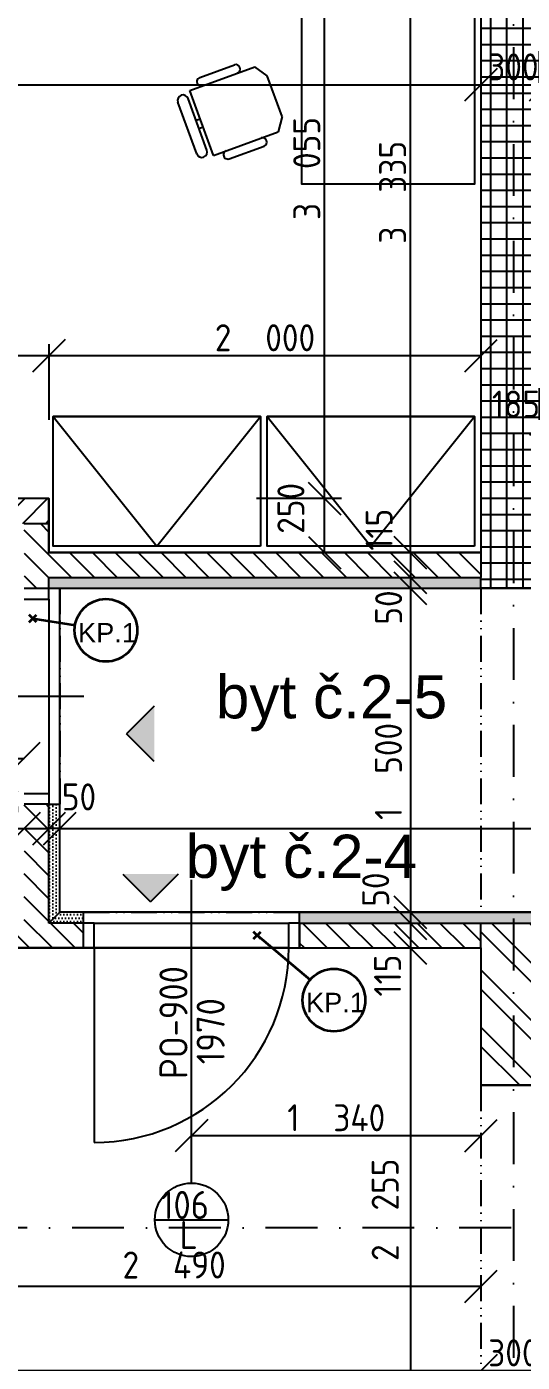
# Model space of a CAD drawing. Extents: x 4511820 to 5180432, y -1526536 to -944957.
# Drawn here: x 5018578 to 5020872, y -1252267 to -1246085 of the extents above; entities that cross this region are included whole.
import ezdxf

# ---------------------------------------------------------------- set-up
doc = ezdxf.new("R2010")
doc.units = 0
doc.header["$MEASUREMENT"] = 0
doc.linetypes.add('ACAD_ISO12W100', pattern=[22, 12, -3, 0.5, -3, 0.5, -3])
doc.linetypes.add('BODKOCIARKOVANA_3', pattern=[5.6, 3, -1.3, 0, -1.3])
doc.layers.get('0').update_dxf_attribs({"linetype": 'CONTINUOUS'})
doc.layers.get('Defpoints').update_dxf_attribs({"color": 61, "linetype": 'CONTINUOUS'})
for name, color, linetype in [('DVERE', 45, 'CONTINUOUS'), ('KÓTY', 4, 'CONTINUOUS'), ('MÚRY', 1, 'CONTINUOUS'), ('osi', 253, 'CONTINUOUS'), ('Plochy', 41, 'CONTINUOUS'), ('POPIS', 7, 'CONTINUOUS'), ('TENKÁ', 7, 'CONTINUOUS'), ('ZARIADENIE', 47, 'CONTINUOUS'), ('ŠRAFY', 82, 'CONTINUOUS')]:
    doc.layers.add(name, color=color, linetype=linetype)
doc.layers.add('preklady', color=74, linetype='CONTINUOUS', lineweight=35)
doc.styles.add('ARIAL', font='arial.ttf')
doc.styles.add('Style-Arial', font='arial.ttf')
doc.styles.add('STYLE1', font='isocp.shx')
doc.dimstyles.new('STANDARD-50', dxfattribs={"dimtxt": 125, "dimasz": 150, "dimexe": 10, "dimexo": 200, "dimgap": 20, "dimtad": 1, "dimdsep": 46, "dimlunit": 6, "dimtxsty": 'STYLE1', "dimblk1": 'OBLIQUE', "dimblk2": 'OBLIQUE', "dimsah": 1, "dimcen": 2.5, "dimse1": 1, "dimse2": 1, "dimadec": 0, "dimazin": 0, "dimtfac": 1, "dimtmove": 1, "dimatfit": 3, "dimldrblk": 'OBLIQUE', "dimfxl": 1, "dimtolj": 1, "dimtzin": 0, "dimarcsym": 0})
pattern_1 = [(135, (-2976355.03, 109742.89), (-53.0330086, -53.0330086), [])]
pattern_2 = [(0, (0, -89070.035), (7.8125, 15.625), [0, -15.625])]

# ---------------------------------------------------------------- blocks, each defined once
blk = doc.blocks.new('_OBLIQUE')
at = {"color": 0, "linetype": 'ByBlock'}
blk.add_line((-0.5, -0.5), (0.5, 0.5), dxfattribs=at)
blk = doc.blocks.new('*D30980')
at = {"layer": 'Defpoints', "color": 0}
for p in [(5014341, -1246354), (5020681, -1246354), (5020681, -1246354)]:
    blk.add_point(p, dxfattribs=at)
at = {"layer": 'KÓTY', "color": 0, "lineweight": -2}
blk.add_line((5014341, -1246354), (5020681, -1246354), dxfattribs=at)
at = {"layer": 'KÓTY', "color": 0, "linetype": 'ByBlock', "lineweight": -2, "xscale": 150, "yscale": 150, "zscale": 150, "rotation": 180}
blk.add_blockref('_OBLIQUE', (5014341, -1246354), dxfattribs=at)
at = {"layer": 'KÓTY', "color": 0, "linetype": 'ByBlock', "lineweight": -2, "xscale": 150, "yscale": 150, "zscale": 150}
blk.add_blockref('_OBLIQUE', (5020681, -1246354), dxfattribs=at)
at = {"layer": 'KÓTY', "color": 0, "insert": (5017511, -1246271.5), "char_height": 125, "attachment_point": 5, "style": 'STYLE1'}
blk.add_mtext('\\A1;6ﾠ340', dxfattribs=at)
blk = doc.blocks.new('*D30981')
at = {"layer": 'Defpoints', "color": 0}
for p in [(5020681, -1246354), (5020981, -1246354), (5020981, -1246354)]:
    blk.add_point(p, dxfattribs=at)
at = {"layer": 'KÓTY', "color": 0, "lineweight": -2}
blk.add_line((5020681, -1246354), (5020981, -1246354), dxfattribs=at)
at = {"layer": 'KÓTY', "color": 0, "linetype": 'ByBlock', "lineweight": -2, "xscale": 150, "yscale": 150, "zscale": 150, "rotation": 180}
blk.add_blockref('_OBLIQUE', (5020681, -1246354), dxfattribs=at)
at = {"layer": 'KÓTY', "color": 0, "linetype": 'ByBlock', "lineweight": -2, "xscale": 150, "yscale": 150, "zscale": 150}
blk.add_blockref('_OBLIQUE', (5020981, -1246354), dxfattribs=at)
at = {"layer": 'KÓTY', "color": 0, "insert": (5020831, -1246271.5), "char_height": 125, "attachment_point": 5, "style": 'STYLE1'}
blk.add_mtext('\\A1;300', dxfattribs=at)
blk = doc.blocks.new('*D31096')
at = {"layer": 'Defpoints', "color": 0}
for p in [(5014856, -1248934.2), (5018566, -1248934.2), (5018566, -1249471.5)]:
    blk.add_point(p, dxfattribs=at)
at = {"layer": 'KÓTY', "color": 0, "lineweight": -2}
blk.add_line((5014856, -1249471.5), (5018566, -1249471.5), dxfattribs=at)
at = {"layer": 'KÓTY', "color": 0, "linetype": 'ByBlock', "lineweight": -2, "xscale": 150, "yscale": 150, "zscale": 150, "rotation": 180}
blk.add_blockref('_OBLIQUE', (5014856, -1249471.5), dxfattribs=at)
at = {"layer": 'KÓTY', "color": 0, "linetype": 'ByBlock', "lineweight": -2, "xscale": 150, "yscale": 150, "zscale": 150}
blk.add_blockref('_OBLIQUE', (5018566, -1249471.5), dxfattribs=at)
at = {"layer": 'KÓTY', "color": 0, "insert": (5016711, -1249389), "char_height": 125, "attachment_point": 5, "style": 'STYLE1'}
blk.add_mtext('\\A1;3ﾠ710', dxfattribs=at)
blk = doc.blocks.new('*D31097')
at = {"layer": 'Defpoints', "color": 0}
for p in [(5014341, -1249559.2), (5018566, -1249797), (5018566, -1249909.2)]:
    blk.add_point(p, dxfattribs=at)
at = {"layer": 'KÓTY', "color": 0, "lineweight": -2}
blk.add_line((5014341, -1249797), (5018566, -1249797), dxfattribs=at)
at = {"layer": 'KÓTY', "color": 0, "linetype": 'ByBlock', "lineweight": -2, "xscale": 150, "yscale": 150, "zscale": 150, "rotation": 180}
blk.add_blockref('_OBLIQUE', (5014341, -1249797), dxfattribs=at)
at = {"layer": 'KÓTY', "color": 0, "linetype": 'ByBlock', "lineweight": -2, "xscale": 150, "yscale": 150, "zscale": 150}
blk.add_blockref('_OBLIQUE', (5018566, -1249797), dxfattribs=at)
at = {"layer": 'KÓTY', "color": 0, "insert": (5016453.5, -1249714.5), "char_height": 125, "attachment_point": 5, "style": 'STYLE1'}
blk.add_mtext('\\A1;4ﾠ225', dxfattribs=at)
blk = doc.blocks.new('*D31121')
at = {"layer": 'Defpoints', "color": 0}
for p in [(5018191, -1251271.7), (5020681, -1251271.7), (5020681, -1251915)]:
    blk.add_point(p, dxfattribs=at)
at = {"layer": 'KÓTY', "color": 0, "lineweight": -2}
blk.add_line((5018191, -1251915), (5020681, -1251915), dxfattribs=at)
at = {"layer": 'KÓTY', "color": 0, "linetype": 'ByBlock', "lineweight": -2, "xscale": 150, "yscale": 150, "zscale": 150, "rotation": 180}
blk.add_blockref('_OBLIQUE', (5018191, -1251915), dxfattribs=at)
at = {"layer": 'KÓTY', "color": 0, "linetype": 'ByBlock', "lineweight": -2, "xscale": 150, "yscale": 150, "zscale": 150}
blk.add_blockref('_OBLIQUE', (5020681, -1251915), dxfattribs=at)
at = {"layer": 'KÓTY', "color": 0, "insert": (5019260.5, -1251816.5), "char_height": 125, "attachment_point": 5, "style": 'STYLE1'}
blk.add_mtext('\\A1;2ﾠ490', dxfattribs=at)
blk = doc.blocks.new('*D31122')
at = {"layer": 'Defpoints', "color": 0}
for p in [(5014341, -1251915), (5020681, -1251915), (5020681, -1252305.5)]:
    blk.add_point(p, dxfattribs=at)
at = {"layer": 'KÓTY', "color": 0, "lineweight": -2}
blk.add_line((5014341, -1252305.5), (5020681, -1252305.5), dxfattribs=at)
at = {"layer": 'KÓTY', "color": 0, "linetype": 'ByBlock', "lineweight": -2, "xscale": 150, "yscale": 150, "zscale": 150, "rotation": 180}
blk.add_blockref('_OBLIQUE', (5014341, -1252305.5), dxfattribs=at)
at = {"layer": 'KÓTY', "color": 0, "linetype": 'ByBlock', "lineweight": -2, "xscale": 150, "yscale": 150, "zscale": 150}
blk.add_blockref('_OBLIQUE', (5020681, -1252305.5), dxfattribs=at)
at = {"layer": 'KÓTY', "color": 0, "insert": (5017742, -1252218), "char_height": 125, "attachment_point": 5, "style": 'STYLE1'}
blk.add_mtext('\\A1;6ﾠ340', dxfattribs=at)
blk = doc.blocks.new('*D31125')
at = {"layer": 'Defpoints', "color": 0}
for p in [(5017053.5, -1245184.2), (5018661, -1245184.2), (5018681, -1248269.2)]:
    blk.add_point(p, dxfattribs=at)
at = {"layer": 'KÓTY', "color": 0, "lineweight": -2}
blk.add_line((5017053.5, -1248269.2), (5017053.5, -1245184.2), dxfattribs=at)
at = {"layer": 'KÓTY', "color": 0, "linetype": 'ByBlock', "lineweight": -2, "xscale": 150, "yscale": 150, "zscale": 150}
for p, rotation in [((5017053.5, -1245184.2), 90), ((5017053.5, -1248269.2), 270)]:
    blk.add_blockref('_OBLIQUE', p, dxfattribs=dict(at, rotation=rotation))
at = {"layer": 'KÓTY', "color": 0, "insert": (5016971, -1246726.7), "char_height": 125, "attachment_point": 5, "rotation": 90, "style": 'STYLE1'}
blk.add_mtext('\\A1;3ﾠ085', dxfattribs=at)
blk = doc.blocks.new('*D31132')
at = {"layer": 'Defpoints', "color": 0}
for p in [(5018681, -1247607.5), (5016041, -1248269.2), (5018681, -1248269.2)]:
    blk.add_point(p, dxfattribs=at)
at = {"layer": 'KÓTY', "color": 0, "lineweight": -2}
blk.add_line((5016041, -1247607.5), (5018681, -1247607.5), dxfattribs=at)
at = {"layer": 'KÓTY', "color": 0, "linetype": 'ByBlock', "lineweight": -2, "xscale": 150, "yscale": 150, "zscale": 150, "rotation": 180}
blk.add_blockref('_OBLIQUE', (5016041, -1247607.5), dxfattribs=at)
at = {"layer": 'KÓTY', "color": 0, "linetype": 'ByBlock', "lineweight": -2, "xscale": 150, "yscale": 150, "zscale": 150}
blk.add_blockref('_OBLIQUE', (5018681, -1247607.5), dxfattribs=at)
at = {"layer": 'KÓTY', "color": 0, "insert": (5017361, -1247525), "char_height": 125, "attachment_point": 5, "style": 'STYLE1'}
blk.add_mtext('\\A1;2ﾠ640', dxfattribs=at)
blk = doc.blocks.new('*D31133')
at = {"layer": 'Defpoints', "color": 0}
for p in [(5020681, -1247607.5), (5018681, -1248269.2), (5020681, -1248269.2)]:
    blk.add_point(p, dxfattribs=at)
at = {"layer": 'KÓTY', "color": 0, "lineweight": -2}
blk.add_line((5018681, -1247607.5), (5020681, -1247607.5), dxfattribs=at)
at = {"layer": 'KÓTY', "color": 0, "linetype": 'ByBlock', "lineweight": -2, "xscale": 150, "yscale": 150, "zscale": 150, "rotation": 180}
blk.add_blockref('_OBLIQUE', (5018681, -1247607.5), dxfattribs=at)
at = {"layer": 'KÓTY', "color": 0, "linetype": 'ByBlock', "lineweight": -2, "xscale": 150, "yscale": 150, "zscale": 150}
blk.add_blockref('_OBLIQUE', (5020681, -1247607.5), dxfattribs=at)
at = {"layer": 'KÓTY', "color": 0, "insert": (5019681, -1247525), "char_height": 125, "attachment_point": 5, "style": 'STYLE1'}
blk.add_mtext('\\A1;2ﾠ000', dxfattribs=at)
blk = doc.blocks.new('*D31138')
at = {"layer": 'Defpoints', "color": 0}
for p in [(5020354.5, -1245184.2), (5020681, -1245184.2), (5020681, -1248519.2)]:
    blk.add_point(p, dxfattribs=at)
at = {"layer": 'KÓTY', "color": 0, "lineweight": -2}
blk.add_line((5020354.5, -1248519.2), (5020354.5, -1245184.2), dxfattribs=at)
at = {"layer": 'KÓTY', "color": 0, "linetype": 'ByBlock', "lineweight": -2, "xscale": 150, "yscale": 150, "zscale": 150}
for p, rotation in [((5020354.5, -1245184.2), 90), ((5020354.5, -1248519.2), 270)]:
    blk.add_blockref('_OBLIQUE', p, dxfattribs=dict(at, rotation=rotation))
at = {"layer": 'KÓTY', "color": 0, "insert": (5020272, -1246851.7), "char_height": 125, "attachment_point": 5, "rotation": 90, "style": 'STYLE1'}
blk.add_mtext('\\A1;3ﾠ335', dxfattribs=at)
blk = doc.blocks.new('*D31143')
at = {"layer": 'Defpoints', "color": 0}
for p in [(5018681, -1248269.2), (5019957, -1248269.2), (5018681, -1248519.2)]:
    blk.add_point(p, dxfattribs=at)
at = {"layer": 'KÓTY', "color": 0, "lineweight": -2}
blk.add_line((5019957, -1248519.2), (5019957, -1248269.2), dxfattribs=at)
at = {"layer": 'KÓTY', "color": 0, "linetype": 'ByBlock', "lineweight": -2, "xscale": 150, "yscale": 150, "zscale": 150}
for p, rotation in [((5019957, -1248269.2), 90), ((5019957, -1248519.2), 270)]:
    blk.add_blockref('_OBLIQUE', p, dxfattribs=dict(at, rotation=rotation))
at = {"layer": 'KÓTY', "color": 0, "insert": (5019801, -1248314.5), "char_height": 125, "attachment_point": 5, "rotation": 90, "style": 'STYLE1'}
blk.add_mtext('\\A1;250', dxfattribs=at)
blk = doc.blocks.new('*D31144')
at = {"layer": 'Defpoints', "color": 0}
for p in [(5018681, -1245214.2), (5019957, -1245214.2), (5018681, -1248269.2)]:
    blk.add_point(p, dxfattribs=at)
at = {"layer": 'KÓTY', "color": 0, "lineweight": -2}
blk.add_line((5019957, -1248269.2), (5019957, -1245214.2), dxfattribs=at)
at = {"layer": 'KÓTY', "color": 0, "linetype": 'ByBlock', "lineweight": -2, "xscale": 150, "yscale": 150, "zscale": 150}
for p, rotation in [((5019957, -1245214.2), 90), ((5019957, -1248269.2), 270)]:
    blk.add_blockref('_OBLIQUE', p, dxfattribs=dict(at, rotation=rotation))
at = {"layer": 'KÓTY', "color": 0, "insert": (5019874.5, -1246741.7), "char_height": 125, "attachment_point": 5, "rotation": 90, "style": 'STYLE1'}
blk.add_mtext('\\A1;3ﾠ055', dxfattribs=at)
blk = doc.blocks.new('*D31147')
at = {"layer": 'Defpoints', "color": 0}
for p in [(5020681, -1248519.2), (5020354.5, -1248634.2), (5020681, -1248634.2)]:
    blk.add_point(p, dxfattribs=at)
at = {"layer": 'KÓTY', "color": 0, "lineweight": -2}
blk.add_line((5020354.5, -1248519.2), (5020354.5, -1248634.2), dxfattribs=at)
at = {"layer": 'KÓTY', "color": 0, "linetype": 'ByBlock', "lineweight": -2, "xscale": 150, "yscale": 150, "zscale": 150}
for p, rotation in [((5020354.5, -1248519.2), 90), ((5020354.5, -1248634.2), 270)]:
    blk.add_blockref('_OBLIQUE', p, dxfattribs=dict(at, rotation=rotation))
at = {"layer": 'KÓTY', "color": 0, "insert": (5020209.5, -1248413.5), "char_height": 125, "attachment_point": 5, "rotation": 90, "style": 'STYLE1'}
blk.add_mtext('\\A1;115', dxfattribs=at)
blk = doc.blocks.new('*D31148')
at = {"layer": 'Defpoints', "color": 0}
for p in [(5020354.5, -1248684.2), (5020681, -1248634.2), (5020681, -1248684.2)]:
    blk.add_point(p, dxfattribs=at)
at = {"layer": 'KÓTY', "color": 0, "lineweight": -2}
blk.add_line((5020354.5, -1248634.2), (5020354.5, -1248684.2), dxfattribs=at)
at = {"layer": 'KÓTY', "color": 0, "linetype": 'ByBlock', "lineweight": -2, "xscale": 150, "yscale": 150, "zscale": 150}
for p, rotation in [((5020354.5, -1248634.2), 90), ((5020354.5, -1248684.2), 270)]:
    blk.add_blockref('_OBLIQUE', p, dxfattribs=dict(at, rotation=rotation))
at = {"layer": 'KÓTY', "color": 0, "insert": (5020253.5, -1248773.5), "char_height": 125, "attachment_point": 5, "rotation": 90, "style": 'STYLE1'}
blk.add_mtext('\\A1;50', dxfattribs=at)
blk = doc.blocks.new('*D31149')
at = {"layer": 'Defpoints', "color": 0}
for p in [(5020681, -1248684.2), (5020354.5, -1250184.2), (5020681, -1250184.2)]:
    blk.add_point(p, dxfattribs=at)
at = {"layer": 'KÓTY', "color": 0, "lineweight": -2}
blk.add_line((5020354.5, -1248684.2), (5020354.5, -1250184.2), dxfattribs=at)
at = {"layer": 'KÓTY', "color": 0, "linetype": 'ByBlock', "lineweight": -2, "xscale": 150, "yscale": 150, "zscale": 150}
for p, rotation in [((5020354.5, -1248684.2), 90), ((5020354.5, -1250184.2), 270)]:
    blk.add_blockref('_OBLIQUE', p, dxfattribs=dict(at, rotation=rotation))
at = {"layer": 'KÓTY', "color": 0, "insert": (5020252.5, -1249532), "char_height": 125, "attachment_point": 5, "rotation": 90, "style": 'STYLE1'}
blk.add_mtext('\\A1;1ﾠ500', dxfattribs=at)
blk = doc.blocks.new('*D31150')
at = {"layer": 'Defpoints', "color": 0}
for p in [(5020354.5, -1250234.2), (5020681, -1250184.2), (5020681, -1250234.2)]:
    blk.add_point(p, dxfattribs=at)
at = {"layer": 'KÓTY', "color": 0, "lineweight": -2}
blk.add_line((5020354.5, -1250184.2), (5020354.5, -1250234.2), dxfattribs=at)
at = {"layer": 'KÓTY', "color": 0, "linetype": 'ByBlock', "lineweight": -2, "xscale": 150, "yscale": 150, "zscale": 150}
for p, rotation in [((5020354.5, -1250184.2), 90), ((5020354.5, -1250234.2), 270)]:
    blk.add_blockref('_OBLIQUE', p, dxfattribs=dict(at, rotation=rotation))
at = {"layer": 'KÓTY', "color": 0, "insert": (5020193.5, -1250079), "char_height": 125, "attachment_point": 5, "rotation": 90, "style": 'STYLE1'}
blk.add_mtext('\\A1;50', dxfattribs=at)
blk = doc.blocks.new('*D31151')
at = {"layer": 'Defpoints', "color": 0}
for p in [(5020681, -1250234.2), (5020354.5, -1250349.2), (5020681, -1250349.2)]:
    blk.add_point(p, dxfattribs=at)
at = {"layer": 'KÓTY', "color": 0, "lineweight": -2}
blk.add_line((5020354.5, -1250234.2), (5020354.5, -1250349.2), dxfattribs=at)
at = {"layer": 'KÓTY', "color": 0, "linetype": 'ByBlock', "lineweight": -2, "xscale": 150, "yscale": 150, "zscale": 150}
for p, rotation in [((5020354.5, -1250234.2), 90), ((5020354.5, -1250349.2), 270)]:
    blk.add_blockref('_OBLIQUE', p, dxfattribs=dict(at, rotation=rotation))
at = {"layer": 'KÓTY', "color": 0, "insert": (5020248.5, -1250477), "char_height": 125, "attachment_point": 5, "rotation": 90, "style": 'STYLE1'}
blk.add_mtext('\\A1;115', dxfattribs=at)
blk = doc.blocks.new('*D31152')
at = {"layer": 'Defpoints', "color": 0}
for p in [(5020681, -1250349.2), (5020354.5, -1252604.2), (5020681, -1252604.2)]:
    blk.add_point(p, dxfattribs=at)
at = {"layer": 'KÓTY', "color": 0, "lineweight": -2}
blk.add_line((5020354.5, -1250349.2), (5020354.5, -1252604.2), dxfattribs=at)
at = {"layer": 'KÓTY', "color": 0, "linetype": 'ByBlock', "lineweight": -2, "xscale": 150, "yscale": 150, "zscale": 150}
for p, rotation in [((5020354.5, -1250349.2), 90), ((5020354.5, -1252604.2), 270)]:
    blk.add_blockref('_OBLIQUE', p, dxfattribs=dict(at, rotation=rotation))
at = {"layer": 'KÓTY', "color": 0, "insert": (5020237.5, -1251561), "char_height": 125, "attachment_point": 5, "rotation": 90, "style": 'STYLE1'}
blk.add_mtext('\\A1;2ﾠ255', dxfattribs=at)
blk = doc.blocks.new('*D31184')
at = {"layer": 'Defpoints', "color": 0}
for p in [(5020981, -1247799.2), (5021166, -1247799.2), (5021166, -1247903)]:
    blk.add_point(p, dxfattribs=at)
at = {"layer": 'KÓTY', "color": 0, "lineweight": -2}
blk.add_line((5020981, -1247903), (5021166, -1247903), dxfattribs=at)
at = {"layer": 'KÓTY', "color": 0, "linetype": 'ByBlock', "lineweight": -2, "xscale": 150, "yscale": 150, "zscale": 150, "rotation": 180}
blk.add_blockref('_OBLIQUE', (5020981, -1247903), dxfattribs=at)
at = {"layer": 'KÓTY', "color": 0, "linetype": 'ByBlock', "lineweight": -2, "xscale": 150, "yscale": 150, "zscale": 150}
blk.add_blockref('_OBLIQUE', (5021166, -1247903), dxfattribs=at)
at = {"layer": 'KÓTY', "color": 0, "insert": (5020843, -1247832), "char_height": 125, "attachment_point": 5, "style": 'STYLE1'}
blk.add_mtext('\\A1;185', dxfattribs=at)
blk = doc.blocks.new('*D31187')
at = {"layer": 'Defpoints', "color": 0}
for p in [(5020681, -1252305.5), (5020981, -1252305.5), (5020981, -1252305.5)]:
    blk.add_point(p, dxfattribs=at)
at = {"layer": 'KÓTY', "color": 0, "lineweight": -2}
blk.add_line((5020681, -1252305.5), (5020981, -1252305.5), dxfattribs=at)
at = {"layer": 'KÓTY', "color": 0, "linetype": 'ByBlock', "lineweight": -2, "xscale": 150, "yscale": 150, "zscale": 150, "rotation": 180}
blk.add_blockref('_OBLIQUE', (5020681, -1252305.5), dxfattribs=at)
at = {"layer": 'KÓTY', "color": 0, "linetype": 'ByBlock', "lineweight": -2, "xscale": 150, "yscale": 150, "zscale": 150}
blk.add_blockref('_OBLIQUE', (5020981, -1252305.5), dxfattribs=at)
at = {"layer": 'KÓTY', "color": 0, "insert": (5020831, -1252223), "char_height": 125, "attachment_point": 5, "style": 'STYLE1'}
blk.add_mtext('\\A1;300', dxfattribs=at)
blk = doc.blocks.new('*D31472')
at = {"layer": 'Defpoints', "color": 0}
for p in [(5029321, -1249797), (5018731, -1250184.2), (5029321, -1250184.2)]:
    blk.add_point(p, dxfattribs=at)
at = {"layer": 'KÓTY', "color": 0, "lineweight": -2}
blk.add_line((5018731, -1249797), (5029321, -1249797), dxfattribs=at)
at = {"layer": 'KÓTY', "color": 0, "linetype": 'ByBlock', "lineweight": -2, "xscale": 150, "yscale": 150, "zscale": 150, "rotation": 180}
blk.add_blockref('_OBLIQUE', (5018731, -1249797), dxfattribs=at)
at = {"layer": 'KÓTY', "color": 0, "linetype": 'ByBlock', "lineweight": -2, "xscale": 150, "yscale": 150, "zscale": 150}
blk.add_blockref('_OBLIQUE', (5029321, -1249797), dxfattribs=at)
at = {"layer": 'KÓTY', "color": 0, "insert": (5024026, -1249714.5), "char_height": 125, "attachment_point": 5, "style": 'STYLE1'}
blk.add_mtext('\\A1;10ﾠ590', dxfattribs=at)
blk = doc.blocks.new('*D31473')
at = {"layer": 'Defpoints', "color": 0}
for p in [(5018566, -1249797), (5018681, -1249797), (5018681, -1249797)]:
    blk.add_point(p, dxfattribs=at)
at = {"layer": 'KÓTY', "color": 0, "lineweight": -2}
blk.add_line((5018566, -1249797), (5018681, -1249797), dxfattribs=at)
at = {"layer": 'KÓTY', "color": 0, "linetype": 'ByBlock', "lineweight": -2, "xscale": 150, "yscale": 150, "zscale": 150, "rotation": 180}
blk.add_blockref('_OBLIQUE', (5018566, -1249797), dxfattribs=at)
at = {"layer": 'KÓTY', "color": 0, "linetype": 'ByBlock', "lineweight": -2, "xscale": 150, "yscale": 150, "zscale": 150}
blk.add_blockref('_OBLIQUE', (5018681, -1249797), dxfattribs=at)
at = {"layer": 'KÓTY', "color": 0, "insert": (5018452.5, -1249682), "char_height": 125, "attachment_point": 5, "style": 'STYLE1'}
blk.add_mtext('\\A1;115', dxfattribs=at)
blk = doc.blocks.new('*D31474')
at = {"layer": 'Defpoints', "color": 0}
for p in [(5018681, -1249797), (5018681, -1249797), (5018731, -1249797)]:
    blk.add_point(p, dxfattribs=at)
at = {"layer": 'KÓTY', "color": 0, "lineweight": -2}
blk.add_line((5018731, -1249797), (5018681, -1249797), dxfattribs=at)
at = {"layer": 'KÓTY', "color": 0, "linetype": 'ByBlock', "lineweight": -2, "xscale": 150, "yscale": 150, "zscale": 150, "rotation": 180}
blk.add_blockref('_OBLIQUE', (5018681, -1249797), dxfattribs=at)
at = {"layer": 'KÓTY', "color": 0, "linetype": 'ByBlock', "lineweight": -2, "xscale": 150, "yscale": 150, "zscale": 150}
blk.add_blockref('_OBLIQUE', (5018731, -1249797), dxfattribs=at)
at = {"layer": 'KÓTY', "color": 0, "insert": (5018820, -1249650), "char_height": 125, "attachment_point": 5, "style": 'STYLE1'}
blk.add_mtext('\\A1;50', dxfattribs=at)
blk = doc.blocks.new('*D31555')
at = {"layer": 'Defpoints', "color": 0}
for p in [(5020681, -1251096.2), (5019341, -1251152), (5020681, -1251217.5)]:
    blk.add_point(p, dxfattribs=at)
at = {"layer": 'KÓTY', "color": 0, "lineweight": -2}
blk.add_line((5019341, -1251217.5), (5020681, -1251217.5), dxfattribs=at)
at = {"layer": 'KÓTY', "color": 0, "linetype": 'ByBlock', "lineweight": -2, "xscale": 150, "yscale": 150, "zscale": 150, "rotation": 180}
blk.add_blockref('_OBLIQUE', (5019341, -1251217.5), dxfattribs=at)
at = {"layer": 'KÓTY', "color": 0, "linetype": 'ByBlock', "lineweight": -2, "xscale": 150, "yscale": 150, "zscale": 150}
blk.add_blockref('_OBLIQUE', (5020681, -1251217.5), dxfattribs=at)
at = {"layer": 'KÓTY', "color": 0, "insert": (5020011, -1251135), "char_height": 125, "attachment_point": 5, "style": 'STYLE1'}
blk.add_mtext('\\A1;1ﾠ340', dxfattribs=at)

msp = doc.modelspace()

# ---------------------------------------------------------------- hatches: boundary and pattern name
at = {"layer": 'TENKÁ'}
h = msp.add_hatch(color=256, dxfattribs=at)
h.dxf.hatch_style = 1
h.paths.add_polyline_path([(5019168.41, -1249230.007), (5019168.41, -1249486.828), (5019040, -1249358.418)])
h = msp.add_hatch(color=256, dxfattribs=at)
h.dxf.hatch_style = 1
h.paths.add_polyline_path([(5019279.719, -1250007.316), (5019022.898, -1250007.316), (5019151.309, -1250135.726)])
at = {"layer": 'ŠRAFY', "ltscale": 0.25}
h = msp.add_hatch(dxfattribs=at)
h.set_pattern_fill('ANSI37', color=256, scale=600, angle=45)
h.set_pattern_definition([(90, (-3307273.674, 579782.7), (-75, 1e-14), []), (180, (-3307273.674, 579782.7), (-1e-14, -75), [])])
h.paths.add_polyline_path([(5020681, -1248634.226), (5020681, -1248684.226), (5020981, -1248684.226), (5020981, -1248569.226), (5020981, -1247799.226), (5020981, -1247684.226), (5020981, -1245184.226), (5020681, -1245184.226), (5020681, -1248519.226)])
h = msp.add_hatch(dxfattribs=at)
h.set_pattern_fill('ANSI31', color=256, scale=600, style=0)
h.set_pattern_definition([(45, (515270.5, 214751.965), (-53.0330086, 53.0330086), [])])
h.paths.add_polyline_path([(5017191, -1248384.226), (5018566, -1248384.226), (5018681, -1248384.226), (5018681, -1248269.226), (5017191, -1248269.226), (5017181, -1248269.226), (5017181, -1248384.226)])
h = msp.add_hatch(dxfattribs=at)
h.set_pattern_fill('ANSI31', color=256, scale=600, angle=90, style=0)
h.set_pattern_definition(pattern_1)
h.paths.add_polyline_path([(5018681, -1248684.226), (5018681, -1248634.226), (5020681, -1248634.226), (5020681, -1248519.226), (5018681, -1248519.226), (5018681, -1248384.226), (5018566, -1248384.226), (5018566, -1248684.226)])
at = {"layer": 'ŠRAFY'}
h = msp.add_hatch(dxfattribs=at)
h.set_pattern_fill('DOTS', color=256, scale=250)
h.set_pattern_definition(pattern_2)
h.paths.add_polyline_path([(5020681, -1248684.226), (5020681, -1248634.226), (5018681, -1248634.226), (5018681, -1248684.226), (5018731, -1248684.226)])
at = {"layer": 'ŠRAFY', "ltscale": 0.25}
h = msp.add_hatch(dxfattribs=at)
h.set_pattern_fill('ANSI31', color=256, scale=600, angle=90, style=0)
h.set_pattern_definition(pattern_1)
h.paths.add_polyline_path([(5018566, -1250234.226), (5014341, -1250234.226), (5014341, -1250349.226), (5014741, -1250349.226), (5014856, -1250349.226), (5018051, -1250349.226), (5018166, -1250349.226), (5018841, -1250349.226), (5018841, -1250234.226), (5018681, -1250234.226), (5018681, -1249684.226), (5018566, -1249684.226), (5018566, -1250184.226)])
at = {"layer": 'ŠRAFY'}
h = msp.add_hatch(dxfattribs=at)
h.set_pattern_fill('DOTS', color=256, scale=250, angle=90)
h.set_pattern_definition([(90, (-71441.844, -112920.035), (-15.625, 7.8125), [0, -15.625])])
h.paths.add_polyline_path([(5018731, -1250184.226), (5018731, -1249684.226), (5018681, -1249684.226), (5018681, -1250234.226)])
h = msp.add_hatch(dxfattribs=at)
h.set_pattern_fill('DOTS', color=256, scale=250)
h.set_pattern_definition(pattern_2)
h.paths.add_polyline_path([(5018681, -1250234.226), (5018841, -1250234.226), (5018841, -1250184.226), (5018731, -1250184.226)])
h = msp.add_hatch(dxfattribs=at)
h.set_pattern_fill('DOTS', color=256, scale=250)
h.set_pattern_definition(pattern_2)
h.paths.add_polyline_path([(5027621, -1250184.226), (5019841, -1250184.226), (5019841, -1250234.226), (5027621, -1250234.226)])
at = {"layer": 'ŠRAFY', "ltscale": 0.25}
h = msp.add_hatch(dxfattribs=at)
h.set_pattern_fill('ANSI31', color=256, scale=600, angle=90, style=0)
h.set_pattern_definition(pattern_1)
h.paths.add_polyline_path([(5020681, -1250234.226), (5019841, -1250234.226), (5019841, -1250349.226), (5020681, -1250349.226)])
at = {"layer": 'ŠRAFY'}
h = msp.add_hatch(dxfattribs=at)
h.set_pattern_fill('ANSI32', color=256, scale=500, angle=90)
h.set_pattern_definition([(135, (515810.9, -44587.94), (-132.5825215, -132.5825215), []), (135, (515810.9, -44499.55), (-132.5825215, -132.5825215), [])])
h.paths.add_polyline_path([(5020681, -1250234.226), (5020681, -1250349.226), (5020681, -1250984.226), (5020981, -1250984.226), (5020981, -1250349.226), (5020981, -1250234.226)])

# ---------------------------------------------------------------- linework, layer by layer
at = {"layer": 'DVERE'}
for p, q in [((5018681, -1248734.226), (5018681, -1249634.226)), ((5018891, -1250234.226), (5019791, -1250234.226)), ((5019791, -1250349.226), (5018891, -1250349.226)), ((5018891, -1250349.226), (5018891, -1251249.226))]:
    msp.add_line(p, q, dxfattribs=at)
at = {"layer": 'DVERE', "ltscale": 0.25}
for p, q in [((5017439.344, -1249184.226), (5018842, -1249184.226)), ((5019341, -1251437.226), (5019341, -1250034.57)), ((5019171, -1251607.226), (5019511, -1251607.226)), ((5019171, -1251607.226), (5019511, -1251607.226))]:
    msp.add_line(p, q, dxfattribs=at)
msp.add_circle((5019341, -1251607.226), 170, dxfattribs=at)
at = {"layer": 'DVERE'}
msp.add_arc((5018891, -1250349.226), 900, 270, 0, dxfattribs=at)
at = {"layer": 'KÓTY', "ltscale": 0.25}
msp.add_line((5018681, -1247554.132), (5018681, -1247904.132), dxfattribs=at)
msp.add_line((5018681, -1247554.132), (5018681, -1247904.132), dxfattribs=at)
at = {"layer": 'KÓTY'}
for p, q in [((5020035, -1248269.226), (5019642.5, -1248269.226)), ((5018731, -1250184.226), (5018681, -1250234.226))]:
    msp.add_line(p, q, dxfattribs=at)
at = {"layer": 'MÚRY'}
for p, q in [((5020681, -1245184.226), (5020681, -1248519.226)), ((5018681, -1248269.226), (5017181, -1248269.226)), ((5018681, -1248684.226), (5020681, -1248684.226)), ((5018681, -1248684.226), (5018731, -1248684.226)), ((5018681, -1248734.226), (5018681, -1248684.226)), ((5020981, -1248684.226), (5020681, -1248684.226)), ((5018566, -1248734.226), (5018681, -1248734.226)), ((5018566, -1249634.226), (5018681, -1249634.226)), ((5018681, -1249634.226), (5018681, -1249684.226)), ((5018681, -1249684.226), (5018731, -1249684.226)), ((5018731, -1250184.226), (5018731, -1249684.226)), ((5018841, -1250184.226), (5018731, -1250184.226)), ((5018841, -1250234.226), (5018841, -1250184.226)), ((5018891, -1250234.226), (5018841, -1250234.226)), ((5018891, -1250349.226), (5018891, -1250234.226)), ((5019791, -1250349.226), (5019791, -1250234.226)), ((5019841, -1250234.226), (5019791, -1250234.226)), ((5019841, -1250184.226), (5027721, -1250184.226)), ((5019841, -1250234.226), (5019841, -1250184.226)), ((5020681, -1250349.226), (5020681, -1250984.226)), ((5020981, -1250984.226), (5020681, -1250984.226))]:
    msp.add_line(p, q, dxfattribs=at)
at = {"layer": 'MÚRY', "ltscale": 0.25}
for p, q in [((5018681, -1248269.226), (5018681, -1248519.226)), ((5018681, -1248519.226), (5020681, -1248519.226)), ((5018891, -1250349.226), (5018191, -1250349.226)), ((5019791, -1250349.226), (5020681, -1250349.226))]:
    msp.add_line(p, q, dxfattribs=at)
at = {"layer": 'osi', "linetype": 'BODKOCIARKOVANA_3', "ltscale": 80}
for p, q in [((5020831, -1223327.035), (5020831, -1260844.226)), ((5041881, -1251644.226), (4978211, -1251644.226))]:
    msp.add_line(p, q, dxfattribs=at)
at = {"layer": 'Plochy'}
for points in [[(5014341, -1245184.226), (5020681, -1245184.226), (5020681, -1248519.226), (5018681, -1248519.226), (5018681, -1248269.226), (5016041, -1248269.226), (5016041, -1246769.226), (5014341, -1246769.226)], [(5029321, -1250184.226), (5018731, -1250184.226), (5018731, -1248684.226), (5021281, -1248684.226), (5021281, -1247684.226), (5020981, -1247684.226), (5020981, -1245184.226), (5022891, -1245184.226), (5022891, -1248684.226), (5023141, -1248684.226), (5023141, -1248244.226), (5024341, -1248244.226), (5024341, -1248524.226), (5025441, -1248524.226), (5025441, -1248684.226), (5025641, -1248684.226), (5025641, -1247134.226), (5027441, -1247134.226), (5027441, -1245184.226), (5029321, -1245184.226)], [(5014341, -1252604.226), (5014341, -1251364.226), (5014856, -1251364.226), (5014856, -1250349.226), (5018051, -1250349.226), (5018051, -1250984.226), (5018191, -1250984.226), (5018191, -1250349.226), (5020681, -1250349.226), (5020681, -1250984.226), (5020981, -1250984.226), (5020981, -1252604.226)]]:
    msp.add_lwpolyline(points, close=True, dxfattribs=at)
at = {"layer": 'preklady'}
for p, q in [((5018589.882, -1248840.651), (5018623.116, -1248807.417)), ((5018623.117, -1248840.652), (5018589.883, -1248807.418)), ((5018606.5, -1248824.035), (5018801.798, -1248855.734)), ((5019627.882, -1250307.151), (5019661.116, -1250273.917)), ((5019661.117, -1250307.152), (5019627.883, -1250273.918)), ((5019644.499, -1250290.534), (5019889.544, -1250497.028))]:
    msp.add_line(p, q, dxfattribs=at)
at = {"layer": 'preklady', "ltscale": 0.25}
for centre in [(5018944.925, -1248878.965), (5020000.425, -1250590.465)]:
    msp.add_circle(centre, 145, dxfattribs=at)
at = {"layer": 'TENKÁ'}
for p, q in [((5018566, -1248384.226), (5018681, -1248384.226)), ((5020681, -1248519.226), (5020681, -1248634.226)), ((5018566, -1248684.226), (5018681, -1248684.226)), ((5018681, -1248634.226), (5020681, -1248634.226)), ((5018681, -1248684.226), (5018681, -1248634.226)), ((5020681, -1248684.226), (5020681, -1248634.226)), ((5019168.41, -1249230.007), (5019040, -1249358.418)), ((5019168.41, -1249486.828), (5019040, -1249358.418)), ((5018681, -1249684.226), (5018566, -1249684.226)), ((5019022.898, -1250007.316), (5019151.309, -1250135.726)), ((5019279.719, -1250007.316), (5019151.309, -1250135.726)), ((5018841, -1250234.226), (5018681, -1250234.226)), ((5018841, -1250349.226), (5018841, -1250234.226)), ((5019841, -1250234.226), (5027621, -1250234.226)), ((5019841, -1250349.226), (5019841, -1250234.226)), ((5020681, -1250349.226), (5020681, -1250234.226))]:
    msp.add_line(p, q, dxfattribs=at)
at = {"layer": 'TENKÁ', "linetype": 'ACAD_ISO12W100', "ltscale": 10}
for p, q in [((5018731, -1248684.226), (5018731, -1249684.226)), ((5020681, -1248684.226), (5020681, -1250184.226)), ((5018841, -1250184.226), (5019841, -1250184.226)), ((5020681, -1250984.226), (5020681, -1252604.226))]:
    msp.add_line(p, q, dxfattribs=at)
at = {"layer": 'TENKÁ', "ltscale": 0.25}
for p, q in [((5018681, -1250234.226), (5018681, -1249684.226)), ((5019841, -1250234.226), (5019841, -1250349.226))]:
    msp.add_line(p, q, dxfattribs=at)
at = {"layer": 'ZARIADENIE', "color": 33, "ltscale": 0.25}
for p, q in [((5019332.675, -1246380.006), (5019633.377, -1246270.56)), ((5019378.723, -1246320.679), (5019539.683, -1246262.095)), ((5019691.486, -1246313.261), (5019633.377, -1246270.56)), ((5019759.89, -1246501.199), (5019691.486, -1246313.261)), ((5019442.122, -1246680.708), (5019332.675, -1246380.006)), ((5019365.127, -1246673.834), (5019278.113, -1246434.763)), ((5019412.112, -1246656.733), (5019325.097, -1246417.662)), ((5019361.764, -1246518.404), (5019380.558, -1246511.563)), ((5019759.89, -1246501.199), (5019742.823, -1246571.261)), ((5019375.445, -1246555.991), (5019394.239, -1246549.151)), ((5019442.122, -1246680.708), (5019742.823, -1246571.261)), ((5019515.531, -1246696.556), (5019676.491, -1246637.972))]:
    msp.add_line(p, q, dxfattribs=at)
at = {"layer": 'ZARIADENIE'}
for p, q in [((5019661, -1247889.226), (5018701, -1247889.226)), ((5018701, -1247889.226), (5019181, -1248489.226)), ((5019181, -1248489.226), (5019661, -1247889.226)), ((5020651, -1247889.226), (5019691, -1247889.226)), ((5019691, -1247889.226), (5020171, -1248489.226)), ((5020171, -1248489.226), (5020651, -1247889.226))]:
    msp.add_line(p, q, dxfattribs=at)
for points in [[(5020651, -1245214.226), (5020651, -1246814.226), (5019851, -1246814.226), (5019851, -1245214.226)], [(5019661, -1248489.226), (5018701, -1248489.226), (5018701, -1247889.226), (5019661, -1247889.226)], [(5020651, -1248489.226), (5019691, -1248489.226), (5019691, -1247889.226), (5020651, -1247889.226)]]:
    msp.add_lwpolyline(points, close=True, dxfattribs=at)
at = {"layer": 'ZARIADENIE', "color": 33, "ltscale": 0.25}
for centre, radius, start, end in [((5019546.523, -1246280.888), 20, 290, 110), ((5019385.563, -1246339.473), 20, 110, 290), ((5019301.605, -1246426.212), 25, 20, 200), ((5019669.65, -1246619.178), 20, 290, 110), ((5019388.62, -1246665.284), 25, 200, 20), ((5019508.69, -1246677.762), 20, 110, 290)]:
    msp.add_arc(centre, radius, start, end, dxfattribs=at)

# ---------------------------------------------------------------- texts
at = {"layer": 'DVERE', "style": 'STYLE1'}
for s, p in [('106', (5019198.97, -1251603.726)), ('L', (5019285.97, -1251742.363))]:
    msp.add_text(s, height=130, dxfattribs=at).set_placement(p)
at = {"layer": 'POPIS', "color": 132, "ltscale": 0.25, "style": 'Style-Arial'}
for s, p in [('byt č.2-5', (5019453.362, -1249286.581)), ('byt č.2-4', (5019313.906, -1250024.839))]:
    msp.add_text(s, height=200, dxfattribs=at).set_placement(p)
at = {"layer": 'preklady', "linetype": 'Continuous', "lineweight": 20, "style": 'ARIAL'}
for p in [(5018815.661, -1248935.221), (5019871.161, -1250646.721)]:
    msp.add_text('KP.1', height=90, dxfattribs=at).set_placement(p)
at = {"layer": 'TENKÁ', "linetype": 'Continuous', "style": 'STYLE1'}
for s, p in [('PO-900', (5019322.417, -1250955.141)), ('1970', (5019494.524, -1250887.415))]:
    msp.add_text(s, height=130, rotation=90, dxfattribs=at).set_placement(p)

# ---------------------------------------------------------------- dimensions: what is measured, and where the dimension line sits
at = {"layer": 'KÓTY'}
for base, p1, p2, picture, middle in [((5017053.5, -1245184.226), (5018681, -1248269.226), (5018661, -1245184.226), '*D31125', (5016970.957, -1246726.726)), ((5019957, -1245214.226), (5018681, -1248269.226), (5018681, -1245214.226), '*D31144', (5019874.457, -1246741.726)), ((5020354.5, -1245184.226), (5020681, -1248519.226), (5020681, -1245184.226), '*D31138', (5020271.957, -1246851.726))]:
    dim = msp.add_linear_dim(base=base, p1=p1, p2=p2, angle=90, dimstyle='STANDARD-50', dxfattribs=at)
    dim.commit()
    dim.dimension.update_dxf_attribs({"geometry": picture, "text_midpoint": middle})
for base, p1, p2, picture, middle in [((5020681, -1246354.035), (5014341, -1246354.035), (5020681, -1246354.035), '*D30980', (5017511, -1246271.492)), ((5020981, -1246354.035), (5020681, -1246354.035), (5020981, -1246354.035), '*D30981', (5020831, -1246271.535)), ((5018681, -1247607.535), (5016041, -1248269.226), (5018681, -1248269.226), '*D31132', (5017361, -1247524.992)), ((5020681, -1247607.535), (5018681, -1248269.226), (5020681, -1248269.226), '*D31133', (5019681, -1247524.992)), ((5018566, -1249471.535), (5014856, -1248934.226), (5018566, -1248934.226), '*D31096', (5016711, -1249388.992)), ((5018566, -1249797.035), (5014341, -1249559.226), (5018566, -1249909.226), '*D31097', (5016453.5, -1249714.492)), ((5020681, -1251217.535), (5019341, -1251151.967), (5020681, -1251096.226), '*D31555', (5020011, -1251134.992)), ((5020981, -1252305.535), (5020681, -1252305.535), (5020981, -1252305.535), '*D31187', (5020831, -1252223.035))]:
    dim = msp.add_linear_dim(base=base, p1=p1, p2=p2, dimstyle='STANDARD-50', dxfattribs=at)
    dim.commit()
    dim.dimension.update_dxf_attribs({"geometry": picture, "text_midpoint": middle})
for base, p1, p2, picture, middle in [((5021166, -1247903.035), (5020981, -1247799.226), (5021166, -1247799.226), '*D31184', (5020843, -1247914.535)), ((5020681, -1251915.035), (5018191, -1251271.726), (5020681, -1251271.726), '*D31121', (5019260.5, -1251899.035)), ((5020681, -1252305.535), (5014341, -1251915.035), (5020681, -1251915.035), '*D31122', (5017742, -1252300.535))]:
    dim = msp.add_linear_dim(base=base, p1=p1, p2=p2, dimstyle='STANDARD-50', dxfattribs=at)
    dim.commit()
    dim.dimension.update_dxf_attribs({"geometry": picture, "text_midpoint": middle, "dimtype": 160})
for base, p1, p2, picture, middle in [((5019957, -1248269.226), (5018681, -1248519.226), (5018681, -1248269.226), '*D31143', (5019883.5, -1248314.535)), ((5020354.5, -1248634.226), (5020681, -1248519.226), (5020681, -1248634.226), '*D31147', (5020292, -1248413.535)), ((5020354.5, -1248684.226), (5020681, -1248634.226), (5020681, -1248684.226), '*D31148', (5020336, -1248773.535)), ((5020354.5, -1250184.226), (5020681, -1248684.226), (5020681, -1250184.226), '*D31149', (5020335, -1249532.035)), ((5020354.5, -1250234.226), (5020681, -1250184.226), (5020681, -1250234.226), '*D31150', (5020276, -1250079.035)), ((5020354.5, -1250349.226), (5020681, -1250234.226), (5020681, -1250349.226), '*D31151', (5020331, -1250477.035)), ((5020354.5, -1252604.226), (5020681, -1250349.226), (5020681, -1252604.226), '*D31152', (5020320, -1251561.035))]:
    dim = msp.add_linear_dim(base=base, p1=p1, p2=p2, angle=90, dimstyle='STANDARD-50', dxfattribs=at)
    dim.commit()
    dim.dimension.update_dxf_attribs({"geometry": picture, "text_midpoint": middle, "dimtype": 160})
for p1, picture, middle in [((5018566, -1249797.035), '*D31473', (5018452.5, -1249764.535)), ((5018731, -1249797.035), '*D31474', (5018820, -1249732.535))]:
    dim = msp.add_linear_dim(base=(5018681, -1249797.035), p1=p1, p2=(5018681, -1249797.035), dimstyle='STANDARD-50', override={"dimtxsty": 'STYLE1', "dimldrblk": 'OBLIQUE'}, dxfattribs=at)
    dim.commit()
    dim.dimension.update_dxf_attribs({"geometry": picture, "text_midpoint": middle, "dimtype": 160})
dim = msp.add_linear_dim(base=(5029321, -1249797.035), p1=(5018731, -1250184.226), p2=(5029321, -1250184.226), dimstyle='STANDARD-50', override={"dimtxsty": 'STYLE1', "dimldrblk": 'OBLIQUE'}, dxfattribs=at)
dim.commit()
dim.dimension.update_dxf_attribs({"geometry": '*D31472', "text_midpoint": (5024026, -1249714.492)})

doc.saveas('drawing.dxf')
